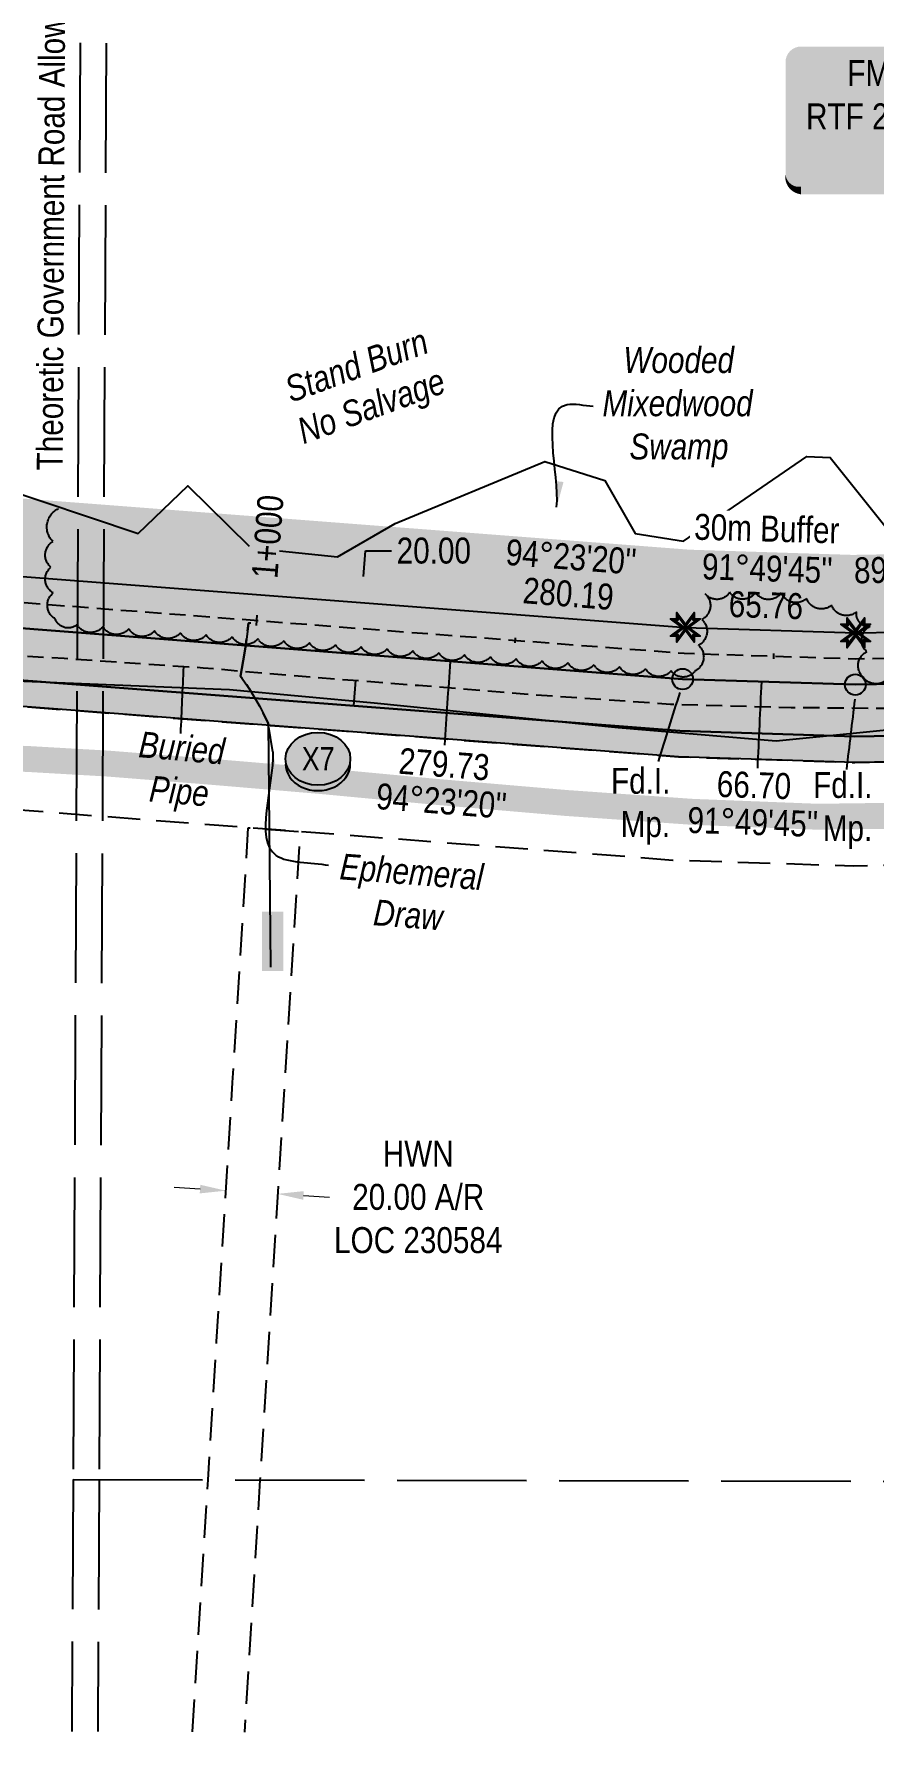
# Model space of a CAD drawing. Extents: x 473254 to 483871, y 6040471 to 6049084.
# Drawn here: x 477095 to 477418, y 6044138 to 6044793 of the extents above; entities that cross this region are included whole.
import ezdxf
from ezdxf.enums import TextEntityAlignment as Align

# ---------------------------------------------------------------- set-up
doc = ezdxf.new("R2010")
doc.units = 0
doc.header["$LTSCALE"] = 5
doc.header["$PDSIZE"] = 0.5
for name, pattern in [('0', [1, 1, 0]), ('foc-ACCESSROAD', [3.75, 2.5, -1.25]), ('foc-TIELINE', [1.875, 1.25, -0.625]), ('foc-TOPO-ephemeral', [6.25, 3.125, -0.625, 0.625, -0.625, 0.625, -0.625]), ('foc-UNSURVEYED', [12.5, 10, -2.5]), ('UG_PIPE', [1.875, 1.25, -0.625])]:
    doc.linetypes.add(name, pattern=pattern)
doc.layers.get('Defpoints').update_dxf_attribs({"color": 9})
for name, color, linetype in [('AS-PIPE-UG', 44, 'UG_PIPE'), ('AS-PIPE-UG-T', 44, 'Continuous'), ('AS-ROADS', 254, 'Continuous'), ('AS-UNDERLAY-H', 141, 'Continuous'), ('C-RW', 13, 'Continuous'), ('CHAINAGE', 201, 'foc-TIELINE'), ('F-AR', 190, 'foc-ACCESSROAD'), ('L-BD', 7, 'Continuous'), ('L-BD1', 253, 'Continuous'), ('L-MON', 1, 'Continuous'), ('L-ROAD-T', 7, 'Continuous'), ('L-SECLBL', 7, 'Continuous'), ('L-USEC', 7, 'foc-UNSURVEYED'), ('P-BUFFER-H 30m', 51, 'Continuous'), ('P-BUFFER-T', 40, 'Continuous'), ('P-CROSSINGS', 250, 'Continuous'), ('P-PROPOSED', 10, 'Continuous'), ('P-PROPOSED-H', 21, 'Continuous'), ('P-TXT', 4, 'Continuous'), ('T-BUSH', 110, '0'), ('T-DRAW', 143, 'foc-TOPO-ephemeral'), ('T-TIE', 201, 'foc-TIELINE'), ('T-WATER-T', 170, 'Continuous'), ('WETLAND', 143, 'Continuous'), ('WETLAND-T', 146, 'Continuous')]:
    doc.layers.add(name, color=color, linetype=linetype)
for name, color, linetype, lineweight in [('CHAINAGE-T', 201, 'Continuous', 18), ('F-AR-T', 190, 'Continuous', 9), ('T-TEXT', 48, 'Continuous', 18)]:
    doc.layers.add(name, color=color, linetype=linetype, lineweight=lineweight)
doc.styles.add('80', font='ARIALN.TTF', dxfattribs={"height": 10})
doc.styles.add('80CG', font='ARIALN.TTF', dxfattribs={"height": 10})
doc.styles.add('80L', font='ARIALN.TTF', dxfattribs={"height": 10})
doc.styles.add('80LS', font='ARIALNI.TTF', dxfattribs={"height": 10})
doc.styles.add('Crossing', font='ARIALN.TTF', dxfattribs={"height": 10})
doc.styles.add('foc-LtypeFont', font='ARIALN.TTF', dxfattribs={"height": 7.35})
doc.linetypes.add('foc-TOPO-flowdirection-NOLINE', pattern='A,0,[">",foc-LtypeFont,S=0.3,R=0,X=0,Y=-0.945],-20,[">",foc-LtypeFont,S=0.3,R=0,X=0,Y=-0.945],0', length=20)
doc.dimstyles.new('Compass 5 000', dxfattribs={"dimscale": 5, "dimtxt": 9, "dimasz": 2, "dimexe": 0.2, "dimexo": 0.0625, "dimgap": 0.5, "dimtad": 0, "dimtih": 1, "dimtoh": 1, "dimzin": 0, "dimdsep": 46, "dimtxsty": '80CG', "dimcen": 0.1, "dimse1": 1, "dimse2": 1, "dimclrd": 256, "dimclrt": 256, "dimaunit": 1, "dimadec": 4, "dimazin": 0, "dimtfac": 0.06, "dimtofl": 0, "dimtmove": 0, "dimatfit": 1, "dimfxl": 0.2, "dimtolj": 1, "dimtzin": 0, "dimlwd": -1, "dimarcsym": 0})

# ---------------------------------------------------------------- blocks, each defined once
blk = doc.blocks.new('*U384')
h = blk.add_hatch(color=255)
edge = h.paths.add_edge_path()
edge.add_line((-131.5, -28.5), (131.5, -28.5))
edge.add_arc((131.5, -22.5), 6, 270, 360)
edge.add_line((137.5, -22.5), (137.5, 21))
edge.add_arc((131.5, 21), 6, 0, 90)
edge.add_line((131.5, 27), (-131.5, 27))
edge.add_arc((-131.5, 21), 6, 90, 180)
edge.add_line((-137.5, 21), (-137.5, -22.5))
edge.add_arc((-131.5, -22.5), 6, 180, 270)
at = {"color": 44, "flags": 128}
blk.add_lwpolyline([(-131.5, -28.5, 3, 3, 0), (131.5, -28.5, 3, 3, 0.414214), (137.5, -22.5, 3, 3, 0), (137.5, 21, 3, 0, 0.414214), (131.5, 27, 0, 0, 0), (-131.5, 27, 0, 0, 0.414214), (-137.5, 21, 0, 0, 0), (-137.5, -22.5, 0, 3, 0.414214)], format="xyseb", close=True, dxfattribs=at)
at = {"color": 44, "style": '80'}
blk.add_attdef('ENTER_TEXT_001', (-35.99, -5), '', height=10, dxfattribs=at)
blk = doc.blocks.new('*D404')
at = {"layer": 'Defpoints', "color": 0, "transparency": 16777216}
for p in [(477173.67, 6044428.68), (477193.62, 6044427.45), (477188.55, 6044345.31)]:
    blk.add_point(p, dxfattribs=at)
at = {"layer": 'F-AR-T', "transparency": 16777216}
for p, q in [((477158.62, 6044347.16), (477148.64, 6044347.77)), ((477198.53, 6044344.69), (477208.52, 6044344.08))]:
    blk.add_line(p, q, dxfattribs=at)
for points in [[(477158.73, 6044348.82), (477158.52, 6044345.49), (477168.6, 6044346.54)], [(477198.64, 6044346.36), (477198.43, 6044343.03), (477188.55, 6044345.31)]]:
    blk.add_solid(points, dxfattribs=at)
at = {"layer": 'F-AR-T', "transparency": 16777216, "insert": (477242.81, 6044344.08), "char_height": 10, "attachment_point": 5, "style": '80CG'}
blk.add_mtext('\\A1;HWN\\P20.00 A/R\\PLOC 230584', dxfattribs=at)
blk = doc.blocks.new('fdia')
at = {"color": 255, "const_width": 1}
blk.add_lwpolyline([(-0.5, 0, 1), (0.5, 0, 1)], format="xyb", close=True, dxfattribs=at)
blk = doc.blocks.new('Fdiaa')
blk.add_blockref('fdia', (0, 0))
blk = doc.blocks.new('fdib')
at = {"color": 1, "const_width": 1.6}
blk.add_lwpolyline([(-0.4, 0, 1), (0.4, 0, 1)], format="xyb", close=True, dxfattribs=at)
at = {"color": 1}
blk.add_circle((0, 0), 0.8, dxfattribs=at)
blk = doc.blocks.new('Fdibb')
blk.add_blockref('fdib', (0, 0))
blk = doc.blocks.new('fdicc')
for name in ['Fdibb', 'Fdiaa']:
    blk.add_blockref(name, (0, 0))
blk = doc.blocks.new('FDI')
blk.add_blockref('fdicc', (0, 0))
blk = doc.blocks.new('xing2')
h = blk.add_hatch(color=50)
h.dxf.hatch_style = 1
edge = h.paths.add_edge_path()
edge.add_ellipse((0, 0), major_axis=(-12.5, 0), ratio=0.816297, start_angle=0, end_angle=360)
h = blk.add_hatch(color=250)
h.dxf.hatch_style = 1
edge = h.paths.add_edge_path()
edge.add_ellipse((0, -2.05), major_axis=(-12.5, 0), ratio=0.816297, start_angle=0, end_angle=180)
edge.add_line((12.5, -2.05), (12.5, 0))
edge.add_ellipse((0, 0), major_axis=(-12.5, 0), ratio=0.816297, start_angle=0, end_angle=180, ccw=False)
edge.add_line((-12.5, 0), (-12.5, -2.05))
at = {"color": 250}
blk.add_ellipse((0, 0), major_axis=(-12.5, 0), ratio=0.816297, dxfattribs=at)
blk.add_ellipse((0, -2.05), major_axis=(-12.5, 0), ratio=0.816297, start_param=0, end_param=3.141593, dxfattribs=at)
at = {"color": 250, "style": 'Crossing'}
blk.add_attdef('CROSSING', text='', height=9, dxfattribs=at).set_placement((0.09, 0.02), align=Align.MIDDLE_CENTER)
at = {"color": 250, "style": 'Crossing', "flags": 1}
for tag, p in [('OWNER', (0.09, -12.49)), ('DESCRIPTION', (0.09, -25.77)), ('LOCATION', (0.09, -39.3)), ('DWG_REF', (0.09, -52.84))]:
    blk.add_attdef(tag, text='', height=9, dxfattribs=at).set_placement(p, align=Align.MIDDLE_CENTER)
blk = doc.blocks.new('TEMP')
h = blk.add_hatch(color=255)
h.dxf.hatch_style = 1
h.paths.add_polyline_path([(0, 0.25), (-0.67, 1.15), (-0.67, 0.67), (-1.15, 0.67), (-0.25, 0), (-1.15, -0.67), (-0.67, -0.67), (-0.67, -1.15), (0, -0.25), (0.67, -1.15), (0.67, -0.67), (1.15, -0.67), (0.25, 0), (1.15, 0.67), (0.67, 0.67), (0.67, 1.15)])
h.paths.add_polyline_path([(0.57, 0.85), (0.57, 0.57), (0.85, 0.57), (0.08, 0), (0.85, -0.57), (0.57, -0.57), (0.57, -0.85), (0, -0.08), (-0.57, -0.85), (-0.57, -0.57), (-0.85, -0.57), (-0.08, 0), (-0.85, 0.57), (-0.57, 0.57), (-0.57, 0.85), (0, 0.08)], flags=16)
h = blk.add_hatch(color=1)
h.dxf.hatch_style = 1
h.paths.add_polyline_path([(0, 0.08), (-0.57, 0.85), (-0.57, 0.57), (-0.85, 0.57), (-0.08, 0), (-0.85, -0.57), (-0.57, -0.57), (-0.57, -0.85), (0, -0.08), (0.57, -0.85), (0.57, -0.57), (0.85, -0.57), (0.08, 0), (0.85, 0.57), (0.57, 0.57), (0.57, 0.85)])
at = {"color": 1}
for p, q in [((-0.08, 0), (0.08, 0)), ((0, 0.08), (0, -0.08))]:
    blk.add_line(p, q, dxfattribs=at)
at = {"color": 255, "flags": 128}
blk.add_lwpolyline([(-0.25, 0), (-1.15, 0.67), (-0.67, 0.67), (-0.67, 1.15), (0, 0.25), (0.67, 1.15), (0.67, 0.67), (1.15, 0.67), (0.25, 0), (1.15, -0.67), (0.67, -0.67), (0.67, -1.15), (0, -0.25), (-0.67, -1.15), (-0.67, -0.67), (-1.15, -0.67)], close=True, dxfattribs=at)
at = {"color": 1, "flags": 128}
blk.add_lwpolyline([(-0.08, 0), (-0.85, 0.57), (-0.57, 0.57), (-0.57, 0.85), (0, 0.08), (0.57, 0.85), (0.57, 0.57), (0.85, 0.57), (0.08, 0), (0.85, -0.57), (0.57, -0.57), (0.57, -0.85), (0, -0.08), (-0.57, -0.85), (-0.57, -0.57), (-0.85, -0.57)], close=True, dxfattribs=at)
blk = doc.blocks.new('*D600')
at = {"layer": 'Defpoints', "color": 0, "transparency": 16777216}
for p in [(477213.59, 6044573.93), (477220.9, 6044573.37), (477212.06, 6044553.97)]:
    blk.add_point(p, dxfattribs=at)
at = {"layer": 'P-TXT', "transparency": 16777216}
for p, q in [((477221.67, 6044583.34), (477222.43, 6044593.31)), ((477222.43, 6044593.31), (477232.43, 6044593.31)), ((477218.61, 6044543.43), (477217.84, 6044533.46))]:
    blk.add_line(p, q, dxfattribs=at)
for points in [[(477220.01, 6044583.46), (477223.33, 6044583.21), (477220.9, 6044573.37)], [(477216.94, 6044543.56), (477220.27, 6044543.31), (477219.37, 6044553.4)]]:
    blk.add_solid(points, dxfattribs=at)
at = {"layer": 'P-TXT', "transparency": 16777216, "insert": (477248.82, 6044593.31), "char_height": 10, "attachment_point": 5, "style": '80CG'}
blk.add_mtext('\\A1;20.00', dxfattribs=at)

msp = doc.modelspace()

# ---------------------------------------------------------------- hatches: boundary and pattern name
at = {"layer": 'AS-UNDERLAY-H', "linetype": 'Continuous'}
h = msp.add_hatch(color=256, dxfattribs=at)
h.dxf.hatch_style = 1
h.paths.add_polyline_path([(477182.552, 6044454.075), (477190.71, 6044454.075), (477190.71, 6044431.242), (477182.552, 6044431.242)])
at = {"layer": 'P-BUFFER-H 30m'}
h = msp.add_hatch(color=256, dxfattribs=at)
h.dxf.hatch_style = 1
edge = h.paths.add_edge_path()
edge.add_line((478887.761, 6044412.928), (478886.783, 6044392.941))
edge.add_arc((478856.835, 6044394.405), 29.984, 264.524835, 357.200388, ccw=False)
edge.add_line((478853.974, 6044364.558), (478480.745, 6044400.333))
edge.add_arc((478483.606, 6044430.18), 29.984, 260.00187, 264.524835, ccw=False)
edge.add_line((478478.4, 6044400.651), (478368.895, 6044419.956))
edge.add_arc((478374.101, 6044449.485), 29.984, 254.375043, 260.00187, ccw=False)
edge.add_line((478366.025, 6044420.609), (478339.841, 6044427.932))
edge.add_arc((478347.917, 6044456.808), 29.984, 248.817389, 254.375043, ccw=False)
edge.add_line((478337.082, 6044428.85), (478113.089, 6044515.653))
edge.add_line((478113.089, 6044515.653), (477878.958, 6044544.442))
edge.add_line((477878.958, 6044544.442), (477815.183, 6044546.694))
edge.add_line((477815.183, 6044546.694), (477619.424, 6044542.503))
edge.add_line((477619.424, 6044542.503), (477466.834, 6044513.085))
edge.add_arc((477461.158, 6044542.527), 29.984, 270.973403, 280.9123, ccw=False)
edge.add_line((477461.667, 6044512.547), (477411.934, 6044511.702))
edge.add_arc((477411.425, 6044541.682), 29.984, 268.170624, 270.973404, ccw=False)
edge.add_line((477410.468, 6044511.713), (477343.842, 6044513.841))
edge.add_arc((477344.799, 6044543.81), 29.984, 265.611731, 268.170624, ccw=False)
edge.add_line((477342.505, 6044513.914), (477065.108, 6044535.201))
edge.add_line((477065.108, 6044535.201), (476929.331, 6044533.224))
edge.add_arc((476928.894, 6044563.205), 29.984, 268.487112, 270.834238, ccw=False)
edge.add_line((476928.102, 6044533.231), (476662.547, 6044540.245))
edge.add_arc((476634.551, 6044550.982), 29.984, 268.487112, 339.015892, ccw=False)
edge.add_line((476633.759, 6044521.009), (476514.255, 6044524.165))
edge.add_arc((476515.047, 6044554.139), 29.984, 268.132503, 268.487112, ccw=False)
edge.add_line((476514.07, 6044524.17), (476310.912, 6044530.794))
edge.add_line((476310.912, 6044530.794), (476310.399, 6044501.348))
edge.add_arc((476280.419, 6044501.871), 29.984, 269.000378, 359.000378, ccw=False)
edge.add_line((476279.896, 6044471.891), (476259.909, 6044472.24))
edge.add_arc((476260.432, 6044502.22), 29.984, 179.000378, 269.000378, ccw=False)
edge.add_line((476230.453, 6044502.743), (476231.852, 6044582.918))
edge.add_arc((476261.831, 6044582.395), 29.984, 88.132503, 179.000378, ccw=False)
edge.add_line((476262.808, 6044612.363), (476516.521, 6044604.091))
edge.add_line((476516.521, 6044604.091), (476586.789, 6044602.235))
edge.add_arc((476614.784, 6044591.497), 29.984, 88.487112, 159.015892, ccw=False)
edge.add_line((476615.576, 6044621.471), (476929.19, 6044613.188))
edge.add_line((476929.19, 6044613.188), (477066.223, 6044615.184))
edge.add_arc((477066.66, 6044585.203), 29.984, 85.611731, 90.834238, ccw=False)
edge.add_line((477068.954, 6044615.099), (477347.51, 6044593.723))
edge.add_line((477347.51, 6044593.723), (477411.798, 6044591.669))
edge.add_line((477411.798, 6044591.669), (477455.964, 6044592.42))
edge.add_line((477455.964, 6044592.42), (477608.445, 6044621.817))
edge.add_arc((477614.121, 6044592.375), 29.984, 91.226572, 100.9123, ccw=False)
edge.add_line((477613.479, 6044622.352), (477814.889, 6044626.664))
edge.add_arc((477815.531, 6044596.687), 29.984, 87.976817, 91.226572, ccw=False)
edge.add_line((477816.59, 6044626.653), (477883.955, 6044624.273))
edge.add_arc((477882.897, 6044594.307), 29.984, 82.990111, 87.976817, ccw=False)
edge.add_line((477886.556, 6044624.067), (478129.013, 6044594.255))
edge.add_arc((478125.354, 6044564.495), 29.984, 68.817389, 82.990111, ccw=False)
edge.add_line((478136.189, 6044592.453), (478363.713, 6044504.282))
edge.add_line((478363.713, 6044504.282), (478385.196, 6044498.273))
edge.add_line((478385.196, 6044498.273), (478490.339, 6044479.737))
edge.add_line((478490.339, 6044479.737), (478860.673, 6044444.24))
edge.add_arc((478857.812, 6044414.393), 29.984, -2.799612, 84.524835, ccw=False)
at = {"layer": 'P-PROPOSED-H'}
h = msp.add_hatch(color=256, dxfattribs=at)
h.dxf.hatch_style = 1
h.paths.add_polyline_path([(478857.812, 6044414.393), (478856.835, 6044394.405), (478483.606, 6044430.18), (478374.101, 6044449.485), (478347.917, 6044456.808), (478120.448, 6044544.958), (477881.321, 6044574.361), (477815.392, 6044576.69), (477616.242, 6044572.426), (477461.158, 6044542.527), (477411.425, 6044541.682), (477344.799, 6044543.81), (477066.039, 6044565.202), (476928.894, 6044563.205), (476634.661, 6044570.976), (476634.551, 6044550.982), (476515.047, 6044554.139), (476281.464, 6044561.755), (476280.419, 6044501.871), (476260.432, 6044502.22), (476261.831, 6044582.395), (476515.637, 6044574.12), (476614.674, 6044571.504), (476614.784, 6044591.497), (476929.012, 6044583.198), (477066.66, 6044585.203), (477345.883, 6044563.775), (477411.574, 6044561.677), (477459.081, 6044562.484), (477614.121, 6044592.375), (477815.531, 6044596.687), (477882.897, 6044594.307), (478125.354, 6044564.495), (478354.235, 6044475.797), (478378.539, 6044469), (478486.299, 6044450.003)])

# ---------------------------------------------------------------- linework, layer by layer
at = {"layer": 'AS-PIPE-UG', "flags": 128}
msp.add_lwpolyline([(478879.778, 6044419.634), (478879.777, 6044419.234), (478878.772, 6044405.768), (478878.885, 6044395.303), (478878.38, 6044388.67), (478875.705, 6044386.681), (478870.353, 6044386.584), (478858.003, 6044387.411), (478852.312, 6044387.771), (478843.379, 6044388.131), (478830.628, 6044389.041), (478813.89, 6044390.609), (478805.447, 6044391.386), (478754.192, 6044395.682), (478736.42, 6044397.445), (478723.685, 6044398.992), (478710.37, 6044400.248), (478688.143, 6044402.59), (478657.742, 6044405.519), (478636.813, 6044407.405), (478573.355, 6044413.08), (478550.773, 6044415.231), (478482.994, 6044422.25), (478460.316, 6044425.319), (478434.41, 6044430.267), (478411.001, 6044435.027), (478379.221, 6044440.98), (478347.746, 6044449.128), (478326.739, 6044456.574), (478300.513, 6044466.056), (478267.909, 6044478.066), (478217.655, 6044495.929), (478104.25, 6044539.495), (478065.283, 6044542.651), (477996.458, 6044551.519), (477939.573, 6044558.317), (477899.988, 6044563.047), (477882.46, 6044564.828), (477862.375, 6044565.905), (477816.371, 6044566.571), (477774.977, 6044566.134), (477746.544, 6044565.688), (477714.88, 6044565.251), (477648.842, 6044564.247), (477612.062, 6044562.026), (477589.784, 6044558.091), (477556.676, 6044551.857), (477522.599, 6044544.841), (477478.366, 6044535.888), (477465.251, 6044533.88), (477454.451, 6044532.575), (477442.294, 6044532.296), (477386.714, 6044532.779), (477340.189, 6044534.072), (477287.109, 6044537.737), (477242.859, 6044541.312), (477193.336, 6044545.153), (477159.794, 6044548.088), (477106.203, 6044551.704), (477056.25, 6044554.643), (477004.705, 6044556.295), (476912.856, 6044554.731), (476860.934, 6044555.35), (476793.755, 6044557.095), (476755.867, 6044557.321), (476692.618, 6044561.25), (476674.822, 6044560.338), (476665.313, 6044560.51), (476655.505, 6044562.507), (476648.306, 6044562.655), (476645.944, 6044566.861), (476645.509, 6044570.414), (476646.391, 6044597.327), (476646.789, 6044619.025), (476647.539, 6044647.66)], dxfattribs=at)
at = {"layer": 'AS-ROADS', "const_width": 9.995, "flags": 128}
msp.add_lwpolyline([(477924.657, 6044520.617), (477872.917, 6044526.163), (477830.378, 6044527.12), (477778.235, 6044526.296), (477727.865, 6044526.196), (477676.082, 6044525.531), (477627.532, 6044523.324), (477607.237, 6044520.918), (477587.686, 6044517.143), (477543.938, 6044507.053), (477494.627, 6044496.412), (477445.22, 6044491.366), (477396.842, 6044490.743), (477348.54, 6044492.636), (477299.788, 6044496.059), (477250.422, 6044500.278), (477204.296, 6044504.609), (477161.49, 6044508.2), (477122.904, 6044511.255), (477092.93, 6044512.978), (477056.604, 6044514.585)], dxfattribs=at)
at = {"layer": 'C-RW'}
for points in [[(478115.542, 6044525.421), (477879.745, 6044554.415), (477815.253, 6044556.693), (477618.363, 6044552.477), (477463.235, 6044522.57), (477411.276, 6044521.687), (477343.715, 6044523.845), (477065.418, 6044545.201), (476928.776, 6044543.212), (476634.551, 6044550.957), (476637.394, 6045067.272), (476603.554, 6045143.734)], [(476625.456, 6045143.638), (476657.407, 6045071.445), (476654.648, 6044570.425), (476928.894, 6044563.205), (477066.039, 6044565.202), (477344.799, 6044543.81), (477411.425, 6044541.682), (477461.158, 6044542.527), (477616.242, 6044572.426), (477815.392, 6044576.69), (477881.321, 6044574.361), (478120.448, 6044544.958)], [(476515.048, 6044554.172), (476928.756, 6044543.229), (477065.418, 6044545.201), (477343.715, 6044523.845), (477411.276, 6044521.687), (477463.235, 6044522.57), (477618.363, 6044552.477), (477815.253, 6044556.693), (477879.745, 6044554.415), (478115.542, 6044525.421)], [(478113.089, 6044515.653), (477878.958, 6044544.442), (477815.183, 6044546.694), (477619.424, 6044542.503), (477464.274, 6044512.591), (477411.201, 6044511.69), (477343.172, 6044513.862), (477065.108, 6044535.201), (476928.696, 6044533.232), (476514.754, 6044544.182), (476261.308, 6044552.413), (476260.349, 6044497.415), (476153.825, 6044489.906), (476037.501, 6044482.104), (476007.505, 6044472.359), (475988.37, 6044466.143), (475762.59, 6044392.801), (475668.379, 6044376.64), (475590.599, 6044376.019), (475489.675, 6044394.869), (475485.309, 6044395.685), (475459.58, 6044407.189), (475376.714, 6044444.243), (475359.805, 6044450.238)]]:
    msp.add_lwpolyline(points, dxfattribs=at)
at = {"layer": 'CHAINAGE'}
for p, q in [((477180.421, 6044564.444), (477180.727, 6044568.43)), ((477280.152, 6044557.793), (477280.305, 6044559.786)), ((477379.935, 6044551.688), (477379.999, 6044553.686))]:
    msp.add_line(p, q, dxfattribs=at)
at = {"layer": 'F-AR', "flags": 128}
for points in [[(475360.168, 6044519.044), (475400.705, 6044504.667), (475459.954, 6044478.12), (475490.043, 6044464.638), (475504.583, 6044458.123), (475596.033, 6044441.011), (475662.25, 6044441.498), (475746.6, 6044455.938), (476025.056, 6044546.381), (476143.581, 6044554.353), (476148.588, 6044554.56), (476183.806, 6044557.031), (476261.308, 6044552.413), (476514.754, 6044544.182), (476928.696, 6044533.232), (477065.108, 6044535.201), (477343.172, 6044513.862), (477411.201, 6044511.69), (477464.274, 6044512.591), (477619.424, 6044542.503), (477815.183, 6044546.694), (477878.958, 6044544.442), (478113.089, 6044515.653), (478338.439, 6044428.324), (478367.444, 6044420.212), (478479.566, 6044400.446), (478853.957, 6044364.56), (478876.251, 6044362.423), (479004.406, 6044356.061), (479139.039, 6044348.004), (479558.838, 6044337.336), (479612.179, 6044335.981), (479658.84, 6044337.358)], [(479658.613, 6044297.354), (479612.273, 6044295.987), (479558.611, 6044297.35), (479137.351, 6044308.054), (479002.25, 6044316.139), (478888.76, 6044321.062), (478850.143, 6044324.763), (478474.18, 6044360.8), (478358.568, 6044381.181), (478325.803, 6044390.345), (478103.277, 6044476.579), (477875.806, 6044504.549), (477814.905, 6044506.7), (477623.666, 6044502.606), (477468.429, 6044472.677), (477410.902, 6044471.7), (477341.004, 6044473.932), (477063.864, 6044495.2), (476928.456, 6044493.246), (476513.576, 6044504.22), (476260.01, 6044512.455), (476184.533, 6044517.017), (476151.845, 6044514.824), (476146.858, 6044514.49), (476133.208, 6044513.574), (476032.723, 6044506.833), (476002.368, 6044496.973), (475983.233, 6044490.758), (475756.223, 6044417.027), (475665.822, 6044401.547), (475592.499, 6044401.002), (475492.596, 6044419.69), (475489.812, 6044420.937), (475459.723, 6044434.418), (475385.845, 6044467.518), (475359.944, 6044476.704)], [(477155.729, 6044137.855), (477161.729, 6044235.057), (477165.023, 6044288.44), (477171.175, 6044388.198), (477177.237, 6044486.5), (477197.17, 6044484.97), (477181.749, 6044235.009), (477175.75, 6044137.774)]]:
    msp.add_lwpolyline(points, dxfattribs=at)
at = {"layer": 'L-USEC'}
for p, q in [((477113.574, 6045039.162), (477109.632, 6044235.126)), ((477123.637, 6045039.113), (477119.695, 6044235.077)), ((477109.632, 6044235.126), (477109.156, 6044138.043)), ((477109.633, 6044235.179), (477915.082, 6044233.343)), ((477119.695, 6044235.077), (477119.22, 6044138.002))]:
    msp.add_line(p, q, dxfattribs=at)
at = {"layer": 'P-PROPOSED', "flags": 128}
msp.add_lwpolyline([(478120.448, 6044544.958), (477881.321, 6044574.361), (477815.392, 6044576.69), (477616.242, 6044572.426), (477461.158, 6044542.527), (477411.425, 6044541.682), (477344.799, 6044543.81), (477066.039, 6044565.202), (476928.894, 6044563.205), (476634.661, 6044570.976), (476634.551, 6044550.982), (476515.047, 6044554.139)], dxfattribs=at)
at = {"layer": 'T-BUSH', "flags": 128}
msp.add_lwpolyline([(478226.574, 6044522.441, -0.5205671), (478231.77, 6044513.903, -0.5205671), (478236.966, 6044505.365, -0.5205671), (478236.992, 6044495.484, -0.5205671), (478236.611, 6044485.496, -0.5205671), (478228.791, 6044486.884, -0.5205671), (478219.489, 6044490.54, -0.5205671), (478210.187, 6044494.195, -0.5205671), (478200.885, 6044497.851, -0.5205671), (478194.273, 6044490.914, -0.5205671), (478186.352, 6044489.021, -0.5205671), (478177.017, 6044492.592, -0.5205671), (478167.682, 6044496.163, -0.5205671), (478158.347, 6044499.735, -0.5205671), (478149.012, 6044503.306, -0.5205671), (478139.677, 6044506.878, -0.5205671), (478130.343, 6044510.449, -0.5205671), (478121.008, 6044514.021, -0.5205671), (478115.896, 6044519.704, -0.5205671), (478118.64, 6044529.314, -0.5205671), (478121.385, 6044538.925, -0.5205671), (478117.69, 6044544.331, -0.5205671), (478107.788, 6044545.684, -0.5205671), (478097.885, 6044547.036, -0.5205671), (478087.982, 6044548.388, -0.5205671), (478078.079, 6044549.741, -0.5205671), (478068.176, 6044551.093, -0.5205671), (478058.273, 6044552.446, -0.5205671), (478048.371, 6044553.798, -0.5205671), (478038.468, 6044555.15, -0.5205671), (478028.565, 6044556.503, -0.5205671), (478018.662, 6044557.855, -0.5205671), (478008.759, 6044559.208, -0.5205671), (477998.856, 6044560.56, -0.5205671), (477988.954, 6044561.912, -0.5205671), (477979.051, 6044563.265, -0.5205671), (477969.148, 6044564.617, -0.5205671), (477959.245, 6044565.969, -0.5205671), (477949.342, 6044567.322, -0.5205671), (477939.439, 6044568.674, -0.5205671), (477929.537, 6044570.027, -0.5205671), (477919.634, 6044571.379, -0.5205671), (477909.731, 6044572.731, -0.5205671), (477900.103, 6044574.29, -0.5205671), (477901.556, 6044584.179, -0.5205671), (477892.677, 6044585.854, -0.5205671), (477882.715, 6044586.668, -0.5205671), (477875.79, 6044584.082, -0.5205671), (477871.397, 6044578.321, -0.5205671), (477861.402, 6044578.363, -0.5205671), (477851.408, 6044578.405, -0.5205671), (477841.413, 6044578.447, -0.5205671), (477831.419, 6044578.489, -0.5205671), (477825.649, 6044582.877, -0.5205671), (477822.975, 6044590.166, -0.5205671), (477813.036, 6044589.114, -0.5205671), (477803.097, 6044588.062, -0.5205671), (477798.919, 6044581.704, -0.5205671), (477791.465, 6044578.901, -0.5205671), (477781.474, 6044578.622, -0.5205671), (477771.483, 6044578.343, -0.5205671), (477761.492, 6044578.064, -0.5205671), (477751.501, 6044577.785, -0.5205671), (477741.51, 6044577.507, -0.5205671), (477731.519, 6044577.228, -0.5205671), (477721.529, 6044576.949, -0.5205671), (477711.538, 6044576.67, -0.5205671), (477701.547, 6044576.391, -0.5205671), (477691.556, 6044576.112, -0.5205671), (477681.565, 6044575.833, -0.5205671), (477671.574, 6044575.554, -0.5205671), (477661.583, 6044575.275, -0.5205671), (477651.593, 6044574.996, -0.5205671), (477641.602, 6044574.717, -0.5205671), (477631.611, 6044574.438, -0.5205671), (477621.62, 6044574.159, -0.5205671), (477611.652, 6044573.673, -0.5205671), (477601.833, 6044571.805, -0.5205671), (477592.014, 6044569.938, -0.5205671), (477582.195, 6044568.07, -0.5205671), (477572.377, 6044566.203, -0.5205671), (477562.558, 6044564.335, -0.5205671), (477552.739, 6044562.467, -0.5205671), (477542.921, 6044560.6, -0.5205671), (477533.102, 6044558.732, -0.5205671), (477523.283, 6044556.865, -0.5205671), (477513.464, 6044554.997, -0.5205671), (477503.646, 6044553.13, -0.5205671), (477493.827, 6044551.262, -0.5205671), (477484.008, 6044549.395, -0.5205671), (477474.19, 6044547.527, -0.5205671), (477464.371, 6044545.659, -0.5205671), (477454.43, 6044545.005, -0.5205671), (477444.436, 6044544.884, -0.5205671), (477434.442, 6044544.762, -0.5205671), (477424.448, 6044544.64, -0.5205671), (477414.454, 6044544.518, -0.5205671), (477415.818, 6044554.387, -0.5205671), (477417.214, 6044564.283, -0.5205671), (477411.935, 6044569.753, -0.5205671), (477402.275, 6044572.319, -0.5205671), (477392.615, 6044574.885, -0.5205671), (477382.902, 6044577.058, -0.5205671), (477372.908, 6044577.177, -0.5205671), (477362.914, 6044577.297, -0.5205671), (477353.536, 6044576.706, -0.5205671), (477352.239, 6044566.796, -0.5205671), (477350.942, 6044556.885, -0.5205671), (477349.645, 6044546.975, -0.5205671), (477340.396, 6044547.048, -0.5205671), (477330.431, 6044547.818, -0.5205671), (477320.466, 6044548.589, -0.5205671), (477310.501, 6044549.36, -0.5205671), (477300.536, 6044550.13, -0.5205671), (477290.571, 6044550.901, -0.5205671), (477280.606, 6044551.672, -0.5205671), (477270.641, 6044552.442, -0.5205671), (477260.676, 6044553.213, -0.5205671), (477250.711, 6044553.984, -0.5205671), (477240.746, 6044554.755, -0.5205671), (477230.781, 6044555.525, -0.5205671), (477220.816, 6044556.296, -0.5205671), (477210.851, 6044557.067, -0.5205671), (477200.886, 6044557.837, -0.5205671), (477190.921, 6044558.608, -0.5205671), (477180.956, 6044559.379, -0.5205671), (477170.991, 6044560.15, -0.5205671), (477161.026, 6044560.92, -0.5205671), (477151.061, 6044561.691, -0.5205671), (477141.096, 6044562.462, -0.5205671), (477131.131, 6044563.232, -0.5205671), (477121.166, 6044564.003, -0.5205671), (477111.201, 6044564.774, -0.5205671), (477102.756, 6044567.072, -0.5205671), (477101.941, 6044577.033, -0.5205671), (477101.126, 6044586.995, -0.5205671), (477101.885, 6044596.892, -0.5205671), (477103.969, 6044609.53, -0.5205671)], format="xyb", dxfattribs=at)
at = {"layer": 'T-DRAW', "linetype": 'foc-TOPO-flowdirection-NOLINE', "flags": 128}
msp.add_lwpolyline([(477178.243, 6044565.34), (477177.286, 6044565.365), (477176.349, 6044557.031), (477175.781, 6044553.805), (477174.234, 6044545.011), (477177.611, 6044540.233), (477181.753, 6044533.202), (477184.949, 6044526.839), (477185.84, 6044432.67)], dxfattribs=at)
at = {"layer": 'T-DRAW', "flags": 128}
msp.add_lwpolyline([(477186.698, 6044515.746), (477184.949, 6044526.839), (477181.753, 6044533.202), (477177.611, 6044540.233), (477174.234, 6044545.011), (477175.781, 6044553.805), (477176.349, 6044557.031), (477177.286, 6044565.365), (477178.243, 6044565.34)], dxfattribs=at)
at = {"layer": 'T-TIE', "flags": 128}
msp.add_lwpolyline([(476270.426, 6044502.045), (476271.648, 6044572.075), (476515.342, 6044564.129), (476624.613, 6044561.243), (476624.723, 6044581.237), (476928.953, 6044573.202), (477066.349, 6044575.202), (477345.341, 6044553.793), (477411.5, 6044551.679), (477460.119, 6044552.506), (477615.181, 6044582.4), (477815.462, 6044586.689), (477882.109, 6044584.334), (478122.901, 6044554.726), (478351.076, 6044466.303), (478376.32, 6044459.243), (478484.953, 6044440.091), (478857.324, 6044404.399)], dxfattribs=at)
at = {"layer": 'WETLAND'}
msp.add_lwpolyline([(477189.341, 6044593.296), (477211.686, 6044591.025), (477233.935, 6044603.87), (477291.647, 6044627.746), (477314.811, 6044620.375), (477326.483, 6044599.931), (477345.169, 6044597.074), (477392.773, 6044629.661), (477401.775, 6044629.271), (477436.191, 6044586.257), (477461.831, 6044589.239), (477475.095, 6044529.331), (477380.855, 6044519.847), (477319.932, 6044525.015), (477225.787, 6044534.552), (477169.961, 6044539.697), (477062.049, 6044543.999), (477030.884, 6044575.199), (477060.298, 6044613.92), (477078.718, 6044618.686), (477134.804, 6044600.02), (477153.927, 6044618.308), (477177.546, 6044595.033)], dxfattribs=at)

# ---------------------------------------------------------------- block references
at = {"layer": 'L-MON'}
for name, p, xscale, yscale, zscale in [('TEMP', (477345.883, 6044563.775), 4.997373850000026, 4.997373850000026, 4.997373850000026), ('TEMP', (477411.574, 6044561.677), 4.997373850000026, 4.997373850000026, 4.997373850000026), ('FDI', (477344.799, 6044543.81), 5.000000000000053, 5.000000000000053, 5.000000000000053), ('FDI', (477411.425, 6044541.682), 5.000000000000053, 5.000000000000053, 5.000000000000053)]:
    msp.add_blockref(name, p, dxfattribs=dict(at, xscale=xscale, yscale=yscale, zscale=zscale))
at = {"layer": 'L-SECLBL'}
ref = msp.add_blockref('*U384', (477521.995, 6044760.762), dxfattribs=at)
ref.add_attrib('ENTER_TEXT_001', 'FMA9900037 Canadian Forest Products Ltd.', (477408.328, 6044772.535), dxfattribs={"layer": '0', "color": 44, "height": 10, "style": '80'})
ref.add_attrib('ENTER_TEXT_002', 'RTF 241041, 248734, 249358, 2410117 Veren Inc.', (477392.421, 6044755.827), dxfattribs={"layer": '0', "color": 44, "height": 10, "style": '80'})
ref.add_attrib('ENTER_TEXT_003', 'TPA 1818 LUCAS PAUL KRAMPS', (477433.659, 6044738.983), dxfattribs={"layer": '0', "color": 44, "height": 10, "style": '80'})
at = {"layer": 'P-CROSSINGS', "xscale": 0.9994814500000084, "yscale": 0.9994814500000084, "zscale": 0.9994814500000084}
msp.add_blockref('xing2', (477204.115, 6044513.074), dxfattribs=at).add_auto_attribs({'CROSSING': 'X7'})

# ---------------------------------------------------------------- texts
at = {"layer": 'AS-PIPE-UG-T', "insert": (477135.262, 6044523.73), "char_height": 9.9947, "attachment_point": 1, "rotation": 354.999228, "style": '80L'}
msp.add_mtext_dynamic_manual_height_columns('\\pi0.29882;{\\fArial Narrow|b0|i1|c0|p34;Buried \\P\\pi5.83817;Pipe}', width=33.75195, gutter_width=49.947, heights=[0], dxfattribs=at)
at = {"layer": 'CHAINAGE-T', "linetype": 'Continuous', "style": '80L'}
msp.add_text('1+000', height=9.9947, rotation=85.611731, dxfattribs=at).set_placement((477184.701, 6044598.768), align=Align.MIDDLE_CENTER)
at = {"layer": 'L-BD', "style": '80L'}
for s, rotation, p in [('279.73', 355.6117, (477252.853, 6044511.027)), ("94°23'20''", 355.6117, (477251.763, 6044496.826)), ('66.70', 358.1706, (477372.333, 6044502.958)), ("91°49'45''", 358.1706, (477371.878, 6044488.723))]:
    msp.add_text(s, height=9.9947, rotation=rotation, dxfattribs=at).set_placement(p, align=Align.MIDDLE)
at = {"layer": 'L-BD1', "style": '80L'}
for s, p in [("94°23'20''", (477301.793, 6044590.966)), ('280.19', (477300.703, 6044576.765))]:
    msp.add_text(s, height=9.9947, rotation=355.6117, dxfattribs=at).set_placement(p, align=Align.MIDDLE)
at = {"layer": 'L-BD1', "insert": (477377.112, 6044577.342), "char_height": 9.9947, "width": 29.45262, "attachment_point": 2, "rotation": 358.1706, "style": '80L', "bg_fill": 1, "box_fill_scale": 1.15, "bg_fill_color": 51, "bg_fill_transparency": 0}
msp.add_mtext('65.76', dxfattribs=at)
at = {"layer": 'L-MON', "char_height": 9.99475, "attachment_point": 1, "style": '80L'}
for insert in [(477316.123, 6044509.592), (477394.079, 6044507.998)]:
    msp.add_mtext_dynamic_manual_height_columns('\\pi1.06124;Fd.I. \\P\\pi4.77689;Mp.', width=22.03249, gutter_width=49.974, heights=[0], dxfattribs=dict(at, insert=insert))
at = {"layer": 'L-ROAD-T', "style": '80L'}
msp.add_text('Theoretic Government Road Allowance', height=10, rotation=89.697783, dxfattribs=at).set_placement((477101.172, 6044724.264), align=Align.MIDDLE_CENTER)
at = {"layer": 'T-TEXT', "insert": (477217.255, 6044669.556), "char_height": 9.9947, "width": 59.00487, "attachment_point": 2, "rotation": 20, "style": '80LS'}
msp.add_mtext('Stand Burn\\PNo Salvage', dxfattribs=at)
at = {"layer": 'T-WATER-T', "insert": (477212.72, 6044476.641), "char_height": 9.99475, "attachment_point": 1, "rotation": 355.611731, "style": '80LS'}
msp.add_mtext_dynamic_manual_height_columns('\\pi0.32609;Ephemeral \\P\\pi14.58532;Draw', width=55.95057, gutter_width=50, heights=[0], dxfattribs=at)
at = {"layer": 'WETLAND-T', "insert": (477313.566, 6044671.875), "char_height": 10, "width": 58.59932, "attachment_point": 1, "style": '80L'}
msp.add_mtext('\\pi8.40266;{\\fArial Narrow|b0|i1|c0|p34;Wooded \\P\\pi0.32626;Mixedwood\\P\\pi10.73213;Swamp}', dxfattribs=at)

# ---------------------------------------------------------------- dimensions: what is measured, and where the dimension line sits
at = {"layer": 'F-AR-T'}
dim = msp.add_linear_dim(base=(477188.554, 6044345.309), p1=(477173.671, 6044428.677), p2=(477193.621, 6044427.446), angle=356.469527, text='HWN\\P20.00 A/R\\PLOC 230584', dimstyle='Compass 5 000', dxfattribs=at)
dim.commit()
dim.dimension.update_dxf_attribs({"geometry": '*D404', "text_midpoint": (477242.806, 6044344.078), "dimtype": 161})
at = {"layer": 'P-TXT'}
dim = msp.add_linear_dim(base=(477220.902, 6044573.366), p1=(477212.056, 6044553.966), p2=(477213.588, 6044573.927), angle=85.611731, text='20.00', dimstyle='Compass 5 000', dxfattribs=at)
dim.commit()
dim.dimension.update_dxf_attribs({"geometry": '*D600', "text_midpoint": (477248.824, 6044593.307), "dimtype": 161})

# ---------------------------------------------------------------- leaders
at = {"layer": 'AS-PIPE-UG-T', "path_type": 1}
msp.add_leader([(477152.228, 6044548.599), (477151.072, 6044522.824)], dimstyle='Compass 5 000', override={"dimgap": 0.5, "dimtad": 0}, dxfattribs=at)
at = {"layer": 'L-BD', "path_type": 1}
for points in [[(477255.123, 6044550.635), (477252.875, 6044518.356)], [(477375.167, 6044542.84), (477373.653, 6044509.439)]]:
    msp.add_leader(points, dimstyle='Compass 5 000', override={"dimgap": 0.5, "dimtad": 0}, dxfattribs=at)
at = {"layer": 'L-MON', "path_type": 1}
for points in [[(477343.69, 6044538.591), (477335.305, 6044512.039)], [(477411.223, 6044536.1), (477407.988, 6044508.983)]]:
    msp.add_leader(points, dimstyle='Compass 5 000', override={"dimgap": 0.5, "dimtad": 0}, dxfattribs=at)
at = {"layer": 'T-WATER-T', "path_type": 1}
msp.add_leader([(477186.698, 6044515.746), (477188.044, 6044475.858), (477208.167, 6044472.038)], dimstyle='Compass 5 000', override={"dimgap": 0.5, "dimtad": 0}, dxfattribs=at)
at = {"layer": 'WETLAND-T', "path_type": 1}
msp.add_leader([(477296.209, 6044610.065), (477300.269, 6044649.715), (477310.264, 6044649.091)], dimstyle='Compass 5 000', override={"dimgap": 0.5, "dimtad": 0}, dxfattribs=at)

# ---------------------------------------------------------------- next in the draw order: texts
at = {"layer": 'P-BUFFER-T', "insert": (477349.427, 6044607.597), "char_height": 9.9947, "width": 56.99157, "attachment_point": 1, "rotation": 358.491975, "style": '80L', "bg_fill": 3, "box_fill_scale": 1.15, "bg_fill_color": 256, "bg_fill_true_color": 256, "bg_fill_transparency": 0}
msp.add_mtext('30m Buffer', dxfattribs=at)

# ---------------------------------------------------------------- next in the draw order: linework, layer by layer
at = {"layer": 'P-PROPOSED', "flags": 128}
msp.add_lwpolyline([(476515.637, 6044574.12), (476614.674, 6044571.504), (476614.784, 6044591.497), (476929.012, 6044583.198), (477066.66, 6044585.203), (477345.883, 6044563.775), (477411.574, 6044561.677), (477459.081, 6044562.484), (477614.121, 6044592.375), (477815.531, 6044596.687), (477882.897, 6044594.307), (478125.354, 6044564.495)], dxfattribs=at)

# ---------------------------------------------------------------- next in the draw order: texts
at = {"layer": 'L-BD1', "style": '80L'}
msp.add_text("91°49'45''", height=9.9947, rotation=358.1706, dxfattribs=at).set_placement((477377.473, 6044586.516), align=Align.MIDDLE)
at = {"layer": 'L-BD1', "insert": (477436, 6044591.152), "char_height": 9.9947, "width": 50.97631, "attachment_point": 2, "rotation": 0.9734, "style": '80L', "bg_fill": 1, "box_fill_scale": 1.1, "bg_fill_color": 51, "bg_fill_transparency": 0}
msp.add_mtext("89°01'35''", dxfattribs=at)

doc.saveas('drawing.dxf')
